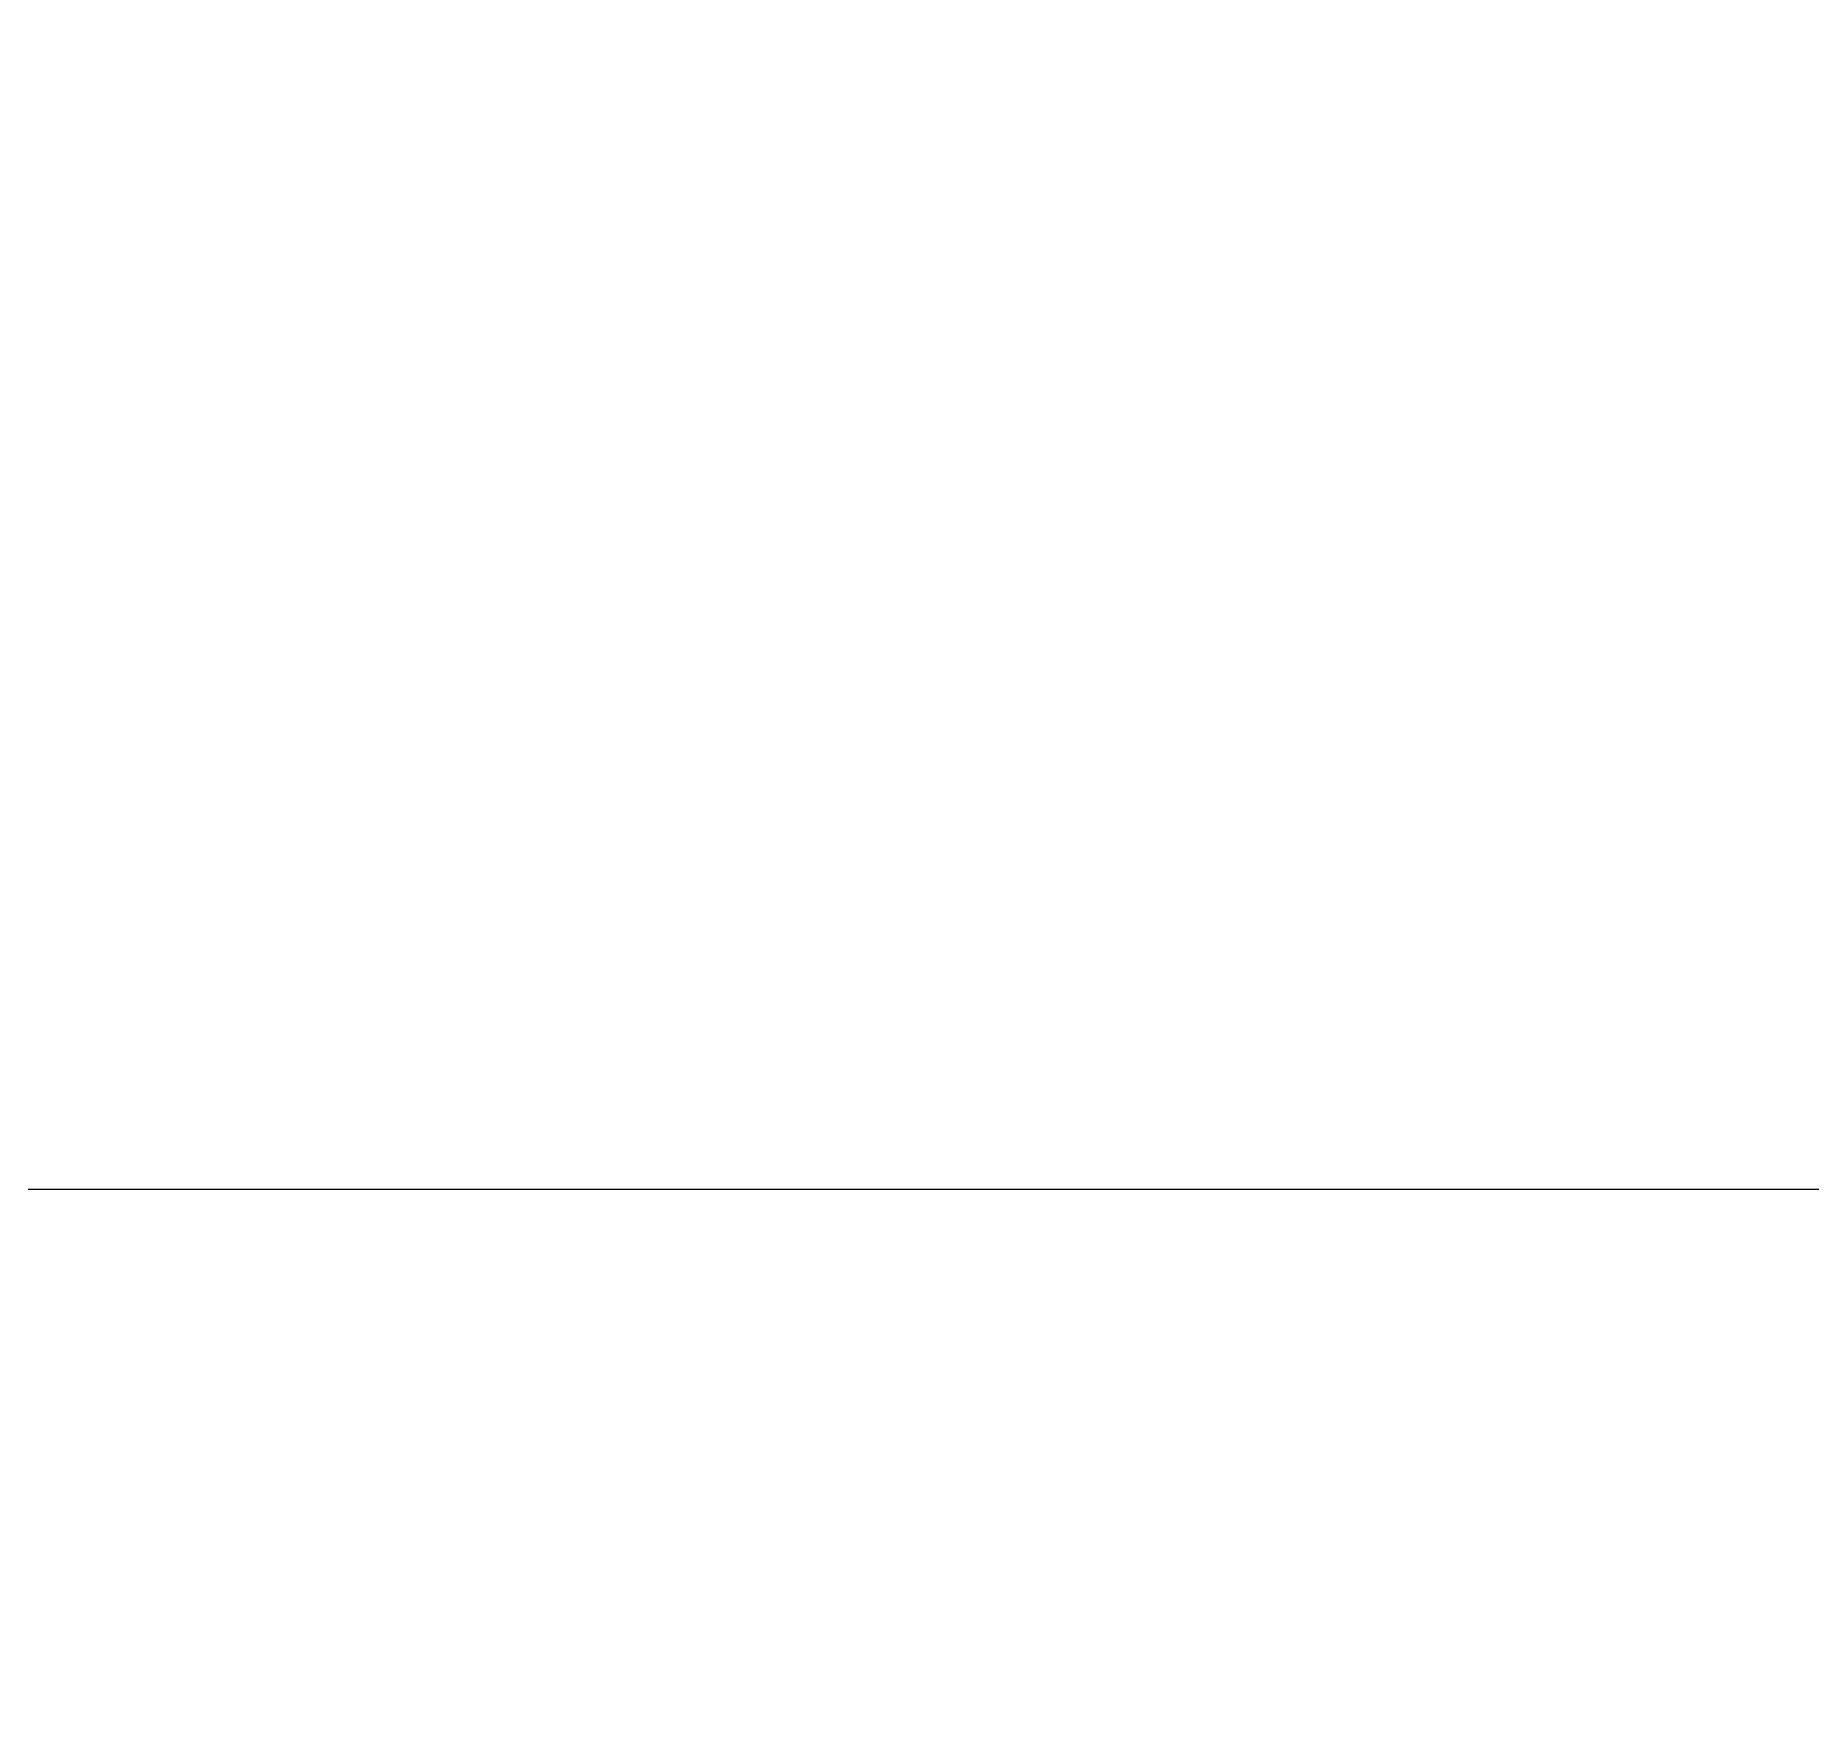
# Model space of a CAD drawing. Extents: x -38 to 2998, y -195 to 11529.
# Drawn here: x 944.82 to 984.77, y 2886 to 2923.96 of the extents above; entities that cross this region are included whole.
import ezdxf

# ---------------------------------------------------------------- set-up
doc = ezdxf.new("R2010")
doc.units = 0
doc.header["$MEASUREMENT"] = 0
doc.layers.get('0').update_dxf_attribs({"linetype": 'CONTINUOUS'})
doc.layers.add('DIMENSIONS', color=4, linetype='CONTINUOUS')
doc.dimstyles.get("Standard").update_dxf_attribs({"dimtxt": 0.18, "dimasz": 0.18, "dimexe": 0.18, "dimexo": 0.0625, "dimgap": 0.09, "dimtad": 0, "dimtih": 1, "dimtoh": 1, "dimdec": 4, "dimzin": 0, "dimtxsty": 'STANDARD', "dimcen": 0.09, "dimazin": 3, "dimtfac": 1, "dimtdec": 4, "dimtofl": 0, "dimtmove": 0, "dimatfit": 3, "dimtolj": 1, "dimtzin": 0})

# ---------------------------------------------------------------- blocks, each defined once
blk = doc.blocks.new('*D1175')
at = {"color": 1, "linetype": 'BYBLOCK'}
for points in [[(920.733, 2902.773), (919.672, 2901.712), (912.248, 2894.288), (911.187, 2893.227)], [(1091.733, 2902.773), (1090.672, 2901.712), (1083.248, 2894.288), (1082.187, 2893.227)]]:
    blk.add_solid(points, dxfattribs=at)
at = {"layer": 'DIMENSIONS', "color": 9, "linetype": 'BYBLOCK'}
for p, q in [((915.96, 2898), (915.96, 2916)), ((1086.96, 2898), (1086.96, 2916))]:
    blk.add_line(p, q, dxfattribs=at)
at = {"layer": 'DIMENSIONS', "color": 0, "linetype": 'BYBLOCK'}
blk.add_line((915.96, 2898), (1086.96, 2898), dxfattribs=at)
at = {"layer": 'DIMENSIONS', "color": 0, "linetype": 'BYBLOCK', "insert": (1001.46, 2910), "char_height": 6, "attachment_point": 5}
blk.add_mtext("\\A1; 14' -3''", dxfattribs=at)
blk = doc.blocks.new('*D1666')
at = {"color": 1, "linetype": 'BYBLOCK'}
for points in [[(920.733, 2902.773), (919.672, 2901.712), (912.248, 2894.288), (911.187, 2893.227)], [(1091.733, 2902.773), (1090.672, 2901.712), (1083.248, 2894.288), (1082.187, 2893.227)]]:
    blk.add_solid(points, dxfattribs=at)
at = {"layer": 'DIMENSIONS', "color": 9, "linetype": 'BYBLOCK'}
for p, q in [((915.96, 2898), (915.96, 2916)), ((1086.96, 2898), (1086.96, 2916))]:
    blk.add_line(p, q, dxfattribs=at)
at = {"layer": 'DIMENSIONS', "color": 0, "linetype": 'BYBLOCK'}
blk.add_line((915.96, 2898), (1086.96, 2898), dxfattribs=at)
at = {"layer": 'DIMENSIONS', "color": 0, "linetype": 'BYBLOCK', "insert": (1001.46, 2910), "char_height": 6, "attachment_point": 5}
blk.add_mtext("\\A1; 14' -3''", dxfattribs=at)

msp = doc.modelspace()

# ---------------------------------------------------------------- dimensions: what is measured, and where the dimension line sits
at = {"layer": 'DIMENSIONS'}
for picture in ['*D1175', '*D1666']:
    dim = msp.add_linear_dim(base=(1086.96, 2898), p1=(915.96, 2886), p2=(1086.96, 2886), dimstyle='STANDARD', dxfattribs=at)
    dim.commit()
    dim.dimension.update_dxf_attribs({"geometry": picture, "text_midpoint": (1001.46, 2886)})

doc.saveas('drawing.dxf')
